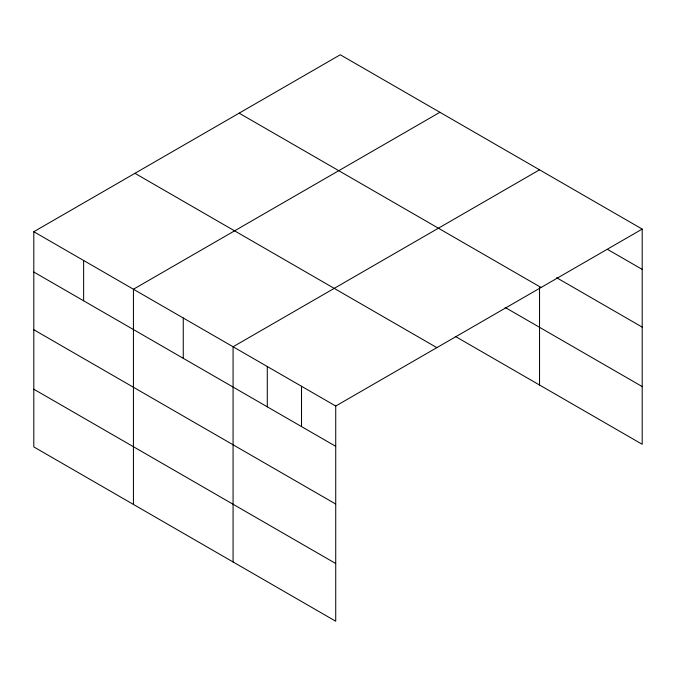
<?xml version="1.0" encoding="UTF-8"?>
<svg xmlns="http://www.w3.org/2000/svg" width="676" height="676" viewBox="0 0 676 676"><rect width="100%" height="100%" fill="white"/><g stroke="black" fill="none" stroke-linecap="round" stroke-linejoin="round"><path stroke-width="1.01" d="M33.8 231.716L335.727 406.031L335.727 621.227L33.8 446.912L33.8 231.716L340.273 54.773L642.2 229.088L642.2 444.284L455.303 336.386M439.907 112.3L133.434 289.235L133.434 504.44M539.541 169.82L233.076 346.763L233.076 561.959M335.727 406.031L642.2 229.088M607.977 249.638L642.2 269.394M556.652 277.726L642.2 327.108M239.135 113.162L541.062 287.477M505.124 307.436L642.2 386.571M134.938 173.318L436.865 347.641M33.8 272.022L335.727 446.337M33.8 329.736L335.727 504.051M33.8 389.199L335.727 563.514M539.541 287.325L539.541 385.024M301.513 386.275L301.513 426.581M267.29 366.519L267.29 406.825M183.255 317.999L183.255 358.305M83.621 260.471L83.621 300.786"/></g></svg>
